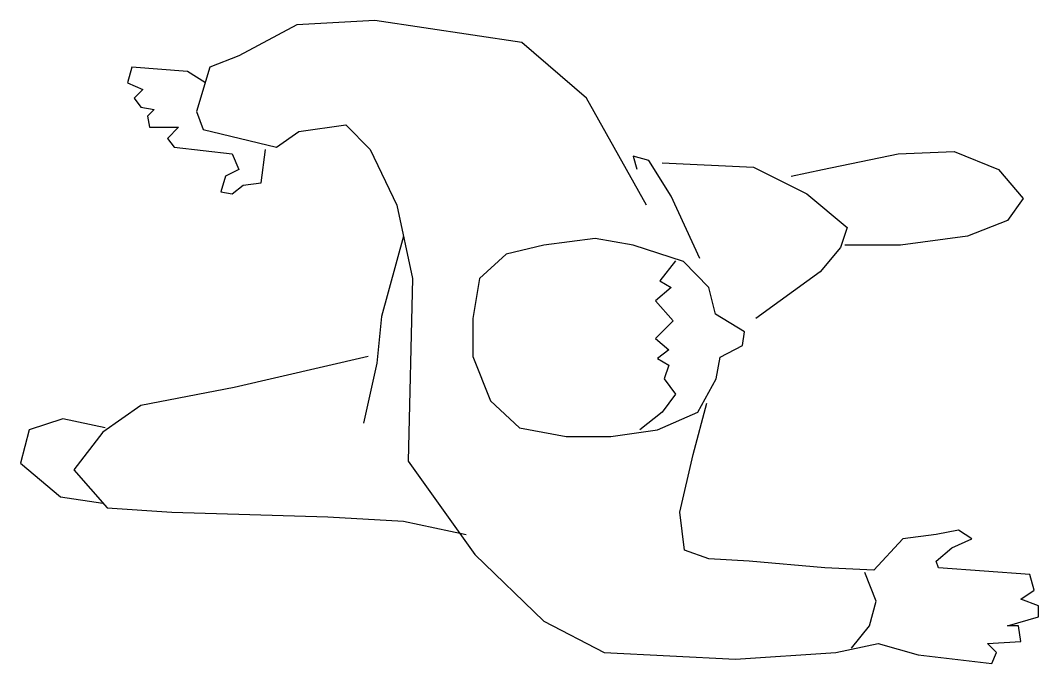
# Model space of a CAD drawing. Extents: x -1517 to -146, y 3467 to 4332.
import ezdxf

# ---------------------------------------------------------------- set-up
doc = ezdxf.new("R2010")
doc.units = 0
doc.header["$MEASUREMENT"] = 0
doc.layers.add('2D', color=7, linetype='CONTINUOUS')
doc.layers.add('INSERT', color=7, linetype='CONTINUOUS')

# ---------------------------------------------------------------- blocks, each defined once
blk = doc.blocks.new('C-2MAN06')
at = {"layer": '2D', "color": 0, "linetype": 'BYBLOCK'}
for p, q in [((-207.7, 428.2), (-285.6, 386.3)), ((-102.7, 434.2), (-207.7, 428.2)), ((95.1, 404.3), (-102.7, 434.2)), ((182.1, 329.4), (95.1, 404.3)), ((-285.6, 386.3), (-324.6, 371.3)), ((-429.5, 371.3), (-435.5, 350.3)), ((-354.6, 365.3), (-429.5, 371.3)), ((-324.6, 371.3), (-342.6, 311.4)), ((-330.6, 350.3), (-354.6, 365.3)), ((-435.5, 350.3), (-414.6, 341.3)), ((-414.6, 341.3), (-426.5, 329.4)), ((-426.5, 329.4), (-417.6, 317.4)), ((263, 185.6), (182.1, 329.4)), ((-417.6, 317.4), (-399.6, 314.4)), ((-399.6, 314.4), (-408.6, 305.4)), ((-408.6, 305.4), (-405.6, 290.4)), ((-342.6, 311.4), (-333.6, 287.4)), ((-405.6, 290.4), (-366.6, 290.4)), ((-366.6, 290.4), (-381.6, 275.4)), ((-204.7, 284.4), (-141.7, 293.4)), ((-141.7, 293.4), (-108.7, 260.5)), ((-381.6, 275.4), (-372.6, 263.5)), ((-333.6, 287.4), (-234.7, 263.5)), ((-234.7, 263.5), (-204.7, 284.4)), ((-372.6, 263.5), (-294.6, 254.5)), ((-255.6, 215.5), (-249.7, 260.5)), ((-108.7, 260.5), (-72.8, 185.6)), ((-294.6, 254.5), (-285.6, 233.5)), ((245.1, 251.5), (249.9, 233.9)), ((266, 245.5), (245.1, 251.5)), ((499.9, 233.5), (601.8, 254.5)), ((601.8, 254.5), (676.8, 257.5)), ((676.8, 257.5), (736.8, 233.5)), ((-285.6, 233.5), (-303.6, 224.5)), ((296, 197.6), (266, 245.5)), ((284, 242.5), (407, 236.5)), ((407, 236.5), (478.9, 200.5)), ((457.9, 224.5), (499.9, 233.5)), ((736.8, 233.5), (769.7, 194.6)), ((-303.6, 224.5), (-309.6, 203.5)), ((-294.6, 200.5), (-279.6, 212.5)), ((-279.6, 212.5), (-255.6, 215.5)), ((-309.6, 203.5), (-294.6, 200.5)), ((335, 113.7), (296, 197.6)), ((478.9, 200.5), (532.9, 155.6)), ((769.7, 194.6), (748.8, 164.6)), ((-72.8, 185.6), (-51.8, 86.7)), ((748.8, 164.6), (694.8, 143.6)), ((532.9, 155.6), (523.9, 128.7)), ((-63.8, 143.6), (-93.7, 35.8)), ((194.1, 140.6), (125.1, 131.6)), ((245.1, 131.6), (194.1, 140.6)), ((694.8, 143.6), (604.8, 131.6)), ((125.1, 131.6), (74.2, 119.7)), ((312.8, 109.6), (245.1, 131.6)), ((523.9, 128.7), (496.9, 95.7)), ((604.8, 131.6), (529.9, 131.6)), ((74.2, 119.7), (38.2, 86.7)), ((302, 110.7), (281, 83.7)), ((347, 74.7), (312.8, 109.6)), ((-51.8, 86.7), (-57.8, -158.9)), ((38.2, 86.7), (29.2, 32.8)), ((281, 83.7), (296, 74.7)), ((496.9, 95.7), (442.9, 56.8)), ((296, 74.7), (275, 56.8)), ((356, 38.8), (347, 74.7)), ((275, 56.8), (299, 29.8)), ((442.9, 56.8), (410, 32.8)), ((-93.7, 35.8), (-99.7, -27.1)), ((29.2, 32.8), (29.2, -18.1)), ((299, 29.8), (275, 5.8)), ((395, 14.8), (356, 38.8)), ((392, -3.2), (395, 14.8)), ((275, 5.8), (293, -9.1)), ((293, -9.1), (278, -21.1)), ((362.1, -19.2), (392, -3.2)), ((-111.7, -18.1), (-291.6, -60.1)), ((-99.7, -27.1), (-117.7, -108)), ((29.2, -18.1), (53.2, -78)), ((278, -21.1), (293, -30.1)), ((356.6, -48.1), (362.1, -19.2)), ((293, -30.1), (287, -48.1)), ((287, -48.1), (302, -69.1)), ((332, -93), (356.6, -48.1)), ((-291.6, -60.1), (-417.6, -84)), ((53.2, -78), (92.1, -114)), ((302, -69.1), (284, -93)), ((326, -149.9), (344, -81)), ((-417.6, -84), (-468.5, -120)), ((284, -93), (254, -117)), ((278, -117), (332, -93)), ((-522.5, -102), (-567.5, -117)), ((-465.5, -114), (-522.5, -102)), ((-567.5, -117), (-579.5, -161.9)), ((-468.5, -120), (-507.5, -170.9)), ((92.1, -114), (155.1, -126)), ((215.1, -126), (278, -117)), ((155.1, -126), (215.1, -126)), ((308, -227.8), (326, -149.9)), ((-579.5, -161.9), (-525.5, -206.9)), ((-57.8, -158.9), (32.2, -284.7)), ((-507.5, -170.9), (-462.5, -221.8)), ((-525.5, -206.9), (-468.5, -215.8)), ((-462.5, -221.8), (-375.6, -227.8)), ((-375.6, -227.8), (-165.7, -233.8)), ((314, -278.8), (308, -227.8)), ((-165.7, -233.8), (-63.8, -239.8)), ((-63.8, -239.8), (20.2, -257.8)), ((652.8, -257.8), (607.8, -263.8)), ((682.8, -251.8), (652.8, -257.8)), ((700.8, -263.8), (682.8, -251.8)), ((607.8, -263.8), (568.9, -305.7)), ((673.8, -275.8), (700.8, -263.8)), ((32.2, -284.7), (125.1, -374.6)), ((347, -290.7), (314, -278.8)), ((652.8, -293.7), (673.8, -275.8)), ((401, -293.7), (347, -290.7)), ((502.9, -302.7), (401, -293.7)), ((655.8, -302.7), (652.8, -293.7)), ((568.9, -305.7), (502.9, -302.7)), ((571.9, -347.7), (556.9, -308.7)), ((778.7, -311.7), (655.8, -302.7)), ((784.7, -332.7), (778.7, -311.7)), ((766.7, -344.7), (784.7, -332.7)), ((562.9, -380.6), (571.9, -347.7)), ((790.7, -353.6), (766.7, -344.7)), ((790.7, -368.6), (790.7, -353.6)), ((748.8, -380.6), (790.7, -368.6)), ((125.1, -374.6), (206.1, -416.6)), ((538.9, -410.6), (562.9, -380.6)), ((763.7, -380.6), (748.8, -380.6)), ((766.7, -401.6), (763.7, -380.6)), ((517.9, -416.6), (574.9, -404.6)), ((574.9, -404.6), (628.8, -419.6)), ((721.8, -404.6), (766.7, -401.6)), ((733.8, -416.6), (721.8, -404.6)), ((206.1, -416.6), (383, -425.5)), ((383, -425.5), (517.9, -416.6)), ((628.8, -419.6), (727.8, -431.5)), ((727.8, -431.5), (733.8, -416.6))]:
    blk.add_line(p, q, dxfattribs=at)

msp = doc.modelspace()

# ---------------------------------------------------------------- block references
at = {"layer": 'INSERT'}
msp.add_blockref('C-2MAN06', (-937.1, 3898.2), dxfattribs=at)

doc.saveas('drawing.dxf')
